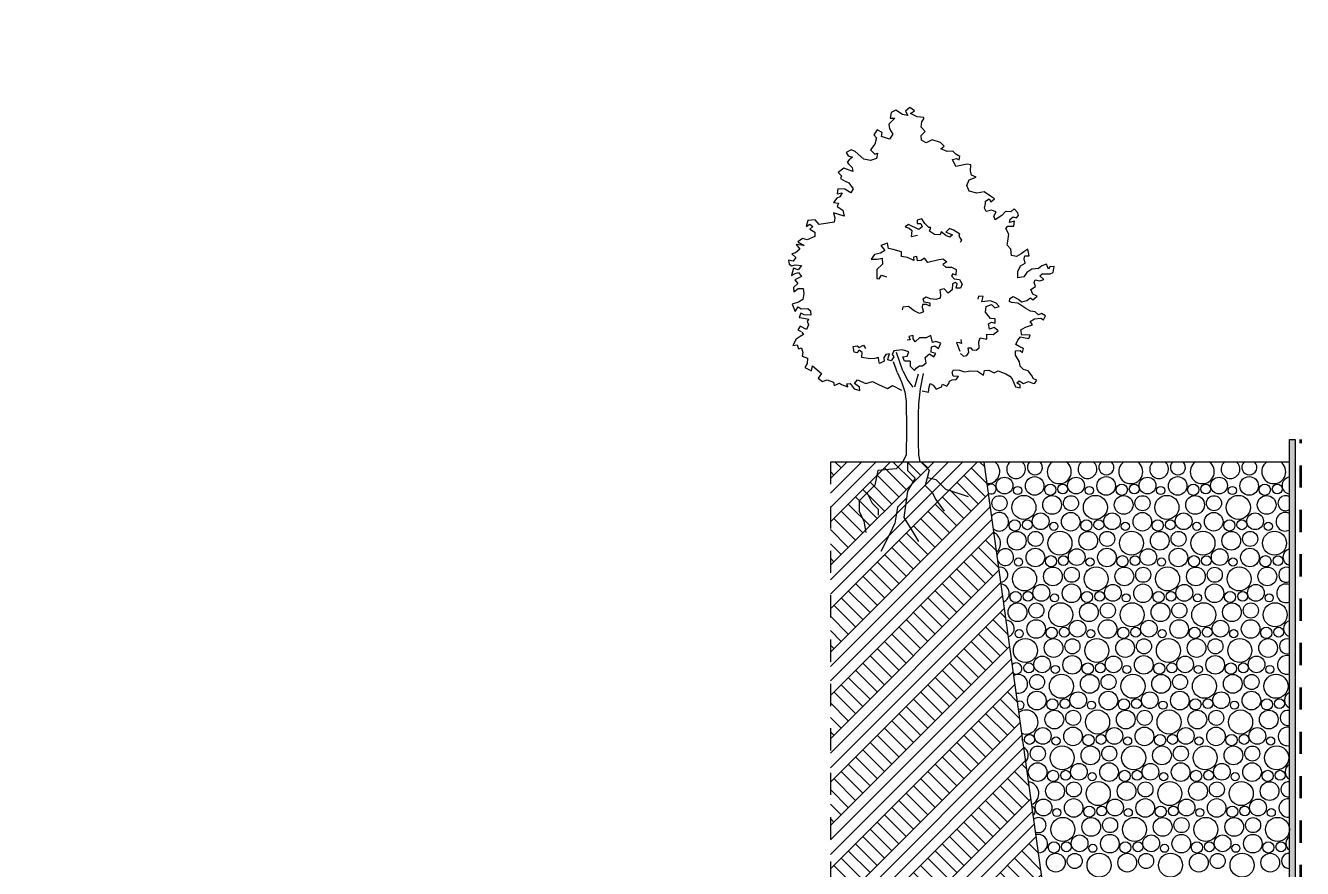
# Model space of a CAD drawing. Header units: millimetres. Extents: x -310 to 171125, y -3027 to 55843.
# Drawn here: x 106183 to 117551, y 4477 to 11982 of the extents above; entities that cross this region are included whole.
import ezdxf

# ---------------------------------------------------------------- set-up
doc = ezdxf.new("R2010")
doc.units = ezdxf.units.MM
doc.header["$MEASUREMENT"] = 0
doc.set_wipeout_variables(frame=1)
doc.linetypes.add('Dashed', pattern=[395.111113, 197.555556, -197.555556])
doc.linetypes.add('Wipeout_Contour', pattern=[1000, 0, -1000])
for name, color, linetype, lineweight, true_color in [('aaa mobilje_Pen_No__61', 7, 'Continuous', 20, 0x6a6a6a), ('Dimensioning - General_Pen_No__61', 7, 'Continuous', 20, 0x6a6a6a), ('Dimensioning - General_Pen_No__88', 7, 'Continuous', 20, 0xfd4435), ('Shtresat nivelizimi_Pen_No__102', 7, 'Continuous', 13, 0xcccccc), ('Structural - Bearing_Pen_No__61', 7, 'Continuous', 20, 0x6a6a6a)]:
    doc.layers.add(name, color=color, linetype=linetype, lineweight=lineweight, true_color=true_color)
doc.layers.add('Dimensioning - General', color=7, linetype='Continuous')
doc.layers.add('Pllaka e themelit', color=7, linetype='Continuous')
for name, color, linetype, lineweight in [('Pllaka e themelit_Pen_No__101', 252, 'Continuous', 13), ('Pllaka perdhes_Pen_No__6', 5, 'Continuous', 35), ('Structural - Bearing_Pen_No__1', 7, 'Continuous', 13)]:
    doc.layers.add(name, color=color, linetype=linetype, lineweight=lineweight)
doc.layers.get('0').off()
doc.styles.add('GENERATED_STYLE_6', font='calibril.ttf')
doc.dimstyles.new('GENERATED_STYLE__1', dxfattribs={"dimtxt": 195.999997, "dimasz": 106.4, "dimexe": 0.18, "dimexo": 0.0625, "dimgap": 0.09, "dimtad": 1, "dimdec": 0, "dimlfac": 0.1, "dimzin": 0, "dimdsep": 46, "dimtxsty": 'GENERATED_STYLE_6', "dimblk": 'ARROWHEAD_2', "dimblk1": 'ARROWHEAD_2', "dimblk2": 'ARROWHEAD_2', "dimcen": 0.09, "dimse1": 1, "dimse2": 1, "dimclrd": 256, "dimclre": 256, "dimclrt": 256, "dimadec": 0, "dimazin": 0, "dimtfac": 1, "dimtdec": 4, "dimtmove": 0, "dimatfit": 3, "dimfxl": 1, "dimtolj": 1, "dimtzin": 0, "dimarcsym": 0})

# ---------------------------------------------------------------- blocks, each defined once
blk = doc.blocks.new('Tree 1 Elev 16[1]', base_point=(114069, 8100))
at = {"layer": 'aaa mobilje_Pen_No__61', "color": 251, "linetype": 'Continuous', "lineweight": 20, "true_color": 0x6a6a6a}
for p, q in [((113923, 11158), (113867, 11105)), ((113889, 11206), (113880, 11158)), ((113880, 11158), (113923, 11158)), ((113932, 11229), (113889, 11206)), ((113991, 11189), (113932, 11229)), ((114038, 11182), (113991, 11189)), ((114054, 11252), (114017, 11219)), ((114017, 11219), (114038, 11182)), ((114098, 11222), (114054, 11252)), ((114061, 11199), (114098, 11222)), ((114121, 11168), (114061, 11199)), ((114179, 11164), (114121, 11168)), ((114163, 11124), (114179, 11150)), ((114179, 11150), (114179, 11164)), ((113763, 11052), (113735, 11009)), ((113809, 11028), (113763, 11052)), ((113804, 10995), (113809, 11028)), ((113867, 11105), (113873, 11062)), ((113873, 11062), (113903, 11014)), ((114157, 11076), (114163, 11124)), ((114192, 11039), (114157, 11076)), ((114157, 11002), (114192, 11039)), ((113744, 10927), (113706, 10874)), ((113735, 11009), (113759, 10981)), ((113759, 10981), (113744, 10927)), ((113875, 10971), (113804, 10995)), ((113903, 11014), (113875, 10971)), ((114158, 10960), (114157, 11002)), ((114202, 10937), (114158, 10960)), ((114253, 10963), (114202, 10937)), ((114328, 10941), (114253, 10963)), ((114360, 10907), (114328, 10941)), ((113532, 10874), (113488, 10851)), ((113488, 10851), (113506, 10821)), ((113506, 10821), (113544, 10809)), ((113544, 10809), (113514, 10786)), ((113569, 10861), (113532, 10874)), ((113646, 10792), (113569, 10861)), ((113759, 10799), (113704, 10780)), ((113706, 10874), (113743, 10837)), ((113743, 10837), (113766, 10846)), ((113766, 10846), (113759, 10799)), ((114331, 10885), (114360, 10907)), ((114387, 10861), (114331, 10885)), ((114438, 10862), (114387, 10861)), ((114436, 10790), (114470, 10799)), ((114466, 10838), (114438, 10862)), ((114501, 10816), (114466, 10838)), ((114470, 10799), (114494, 10786)), ((114494, 10786), (114501, 10816)), ((113467, 10712), (113417, 10672)), ((113547, 10682), (113467, 10712)), ((113514, 10786), (113498, 10766)), ((113498, 10766), (113508, 10751)), ((113508, 10751), (113541, 10718)), ((113541, 10718), (113547, 10682)), ((113704, 10780), (113646, 10792)), ((114464, 10726), (114436, 10790)), ((114566, 10747), (114464, 10726)), ((114599, 10741), (114566, 10747)), ((114594, 10687), (114599, 10741)), ((114604, 10650), (114594, 10687)), ((113417, 10672), (113446, 10645)), ((113446, 10645), (113438, 10620)), ((113438, 10620), (113480, 10596)), ((113480, 10596), (113511, 10581)), ((113511, 10581), (113551, 10529)), ((114564, 10559), (114584, 10609)), ((114584, 10609), (114621, 10622)), ((114645, 10632), (114604, 10650)), ((114621, 10622), (114645, 10632)), ((113413, 10528), (113407, 10484)), ((113407, 10484), (113454, 10491)), ((113476, 10526), (113413, 10528)), ((113454, 10491), (113431, 10457)), ((113531, 10491), (113476, 10526)), ((113551, 10529), (113531, 10491)), ((114582, 10508), (114564, 10559)), ((114652, 10489), (114582, 10508)), ((114718, 10500), (114652, 10489)), ((114773, 10462), (114718, 10500)), ((114809, 10440), (114773, 10462)), ((113405, 10446), (113376, 10405)), ((113376, 10405), (113420, 10400)), ((113431, 10457), (113405, 10446)), ((113420, 10400), (113407, 10371)), ((113407, 10371), (113458, 10337)), ((114720, 10356), (114729, 10398)), ((114735, 10326), (114720, 10356)), ((114729, 10419), (114761, 10438)), ((114729, 10398), (114729, 10419)), ((114761, 10438), (114776, 10413)), ((114776, 10413), (114809, 10440)), ((114984, 10351), (114954, 10323)), ((115018, 10315), (114984, 10351)), ((113146, 10246), (113131, 10194)), ((113212, 10252), (113146, 10246)), ((113249, 10209), (113212, 10252)), ((113381, 10231), (113249, 10209)), ((113470, 10286), (113376, 10314)), ((113376, 10314), (113389, 10271)), ((113389, 10271), (113381, 10231)), ((113458, 10337), (113470, 10286)), ((114163, 10261), (114120, 10250)), ((114120, 10250), (114120, 10220)), ((114190, 10218), (114163, 10261)), ((114782, 10338), (114735, 10326)), ((114823, 10323), (114782, 10338)), ((114804, 10284), (114823, 10323)), ((114816, 10252), (114804, 10284)), ((114873, 10290), (114816, 10252)), ((114908, 10325), (114873, 10290)), ((114954, 10323), (114908, 10325)), ((114943, 10229), (114947, 10259)), ((114987, 10239), (114943, 10229)), ((114947, 10259), (114974, 10279)), ((114974, 10279), (115004, 10269)), ((114980, 10195), (114987, 10239)), ((115004, 10269), (115022, 10289)), ((115022, 10289), (115018, 10315)), ((113131, 10194), (113165, 10212)), ((113165, 10212), (113192, 10192)), ((113192, 10192), (113165, 10169)), ((113165, 10169), (113210, 10142)), ((113210, 10142), (113210, 10105)), ((114043, 10210), (114015, 10189)), ((114015, 10189), (114050, 10178)), ((114135, 10166), (114043, 10210)), ((114050, 10178), (114072, 10156)), ((114072, 10156), (114067, 10103)), ((114120, 10220), (114153, 10219)), ((114164, 10190), (114135, 10166)), ((114153, 10219), (114164, 10190)), ((114223, 10184), (114190, 10218)), ((114243, 10183), (114223, 10184)), ((114230, 10152), (114243, 10183)), ((114274, 10122), (114230, 10152)), ((114324, 10118), (114274, 10122)), ((114333, 10146), (114324, 10118)), ((114377, 10113), (114333, 10146)), ((114407, 10174), (114376, 10143)), ((114376, 10143), (114414, 10128)), ((114444, 10159), (114407, 10174)), ((114414, 10128), (114435, 10117)), ((114498, 10127), (114444, 10159)), ((114498, 10127), (114490, 10106)), ((114911, 10174), (114928, 10196)), ((114937, 10123), (114911, 10174)), ((114928, 10196), (114980, 10195)), ((114929, 10062), (114937, 10123)), ((113115, 10023), (113043, 10031)), ((113043, 10031), (113077, 9991)), ((113100, 10085), (113058, 10057)), ((113058, 10057), (113115, 10023)), ((113140, 10074), (113100, 10085)), ((113210, 10105), (113140, 10074)), ((113856, 10045), (113798, 10024)), ((113798, 10024), (113833, 9978)), ((113864, 9998), (113856, 10045)), ((114067, 10103), (114124, 10114)), ((114411, 10099), (114377, 10113)), ((114435, 10117), (114411, 10099)), ((114490, 10106), (114516, 10071)), ((114516, 10071), (114503, 10051)), ((114921, 10025), (114929, 10062)), ((114955, 9990), (114921, 10025)), ((113017, 9885), (112974, 9893)), ((112974, 9893), (112981, 9857)), ((113036, 9958), (113004, 9948)), ((113004, 9948), (113041, 9918)), ((113041, 9918), (113017, 9885)), ((113077, 9991), (113036, 9958)), ((113740, 9943), (113710, 9901)), ((113710, 9901), (113765, 9901)), ((113793, 9955), (113740, 9943)), ((113765, 9901), (113808, 9910)), ((113833, 9978), (113793, 9955)), ((113808, 9910), (113812, 9858)), ((113907, 9987), (113864, 9998)), ((113981, 9968), (113907, 9987)), ((113980, 9926), (113981, 9968)), ((114035, 9916), (113980, 9926)), ((114092, 9889), (114035, 9916)), ((114118, 9925), (114088, 9919)), ((114088, 9919), (114092, 9889)), ((114124, 9886), (114118, 9925)), ((114187, 9912), (114157, 9889)), ((114214, 9873), (114187, 9912)), ((114312, 9896), (114214, 9873)), ((114355, 9902), (114312, 9896)), ((114355, 9902), (114385, 9879)), ((114960, 9935), (114955, 9990)), ((115004, 9925), (114960, 9935)), ((115047, 9950), (115004, 9925)), ((115071, 9967), (115047, 9950)), ((115105, 9991), (115071, 9967)), ((115073, 9904), (115079, 9931)), ((115083, 9865), (115073, 9904)), ((115079, 9931), (115118, 9930)), ((115118, 9930), (115105, 9991)), ((112981, 9857), (113004, 9843)), ((113021, 9823), (113001, 9756)), ((113004, 9843), (113033, 9852)), ((113060, 9806), (113021, 9823)), ((113033, 9852), (113091, 9846)), ((113034, 9773), (113063, 9784)), ((113091, 9846), (113060, 9806)), ((113063, 9784), (113092, 9747)), ((113812, 9858), (113761, 9811)), ((113761, 9811), (113761, 9730)), ((114157, 9889), (114124, 9886)), ((114385, 9879), (114349, 9853)), ((114349, 9853), (114375, 9830)), ((114375, 9830), (114425, 9830)), ((114425, 9830), (114467, 9810)), ((114467, 9810), (114464, 9760)), ((115017, 9736), (115018, 9792)), ((115018, 9792), (115041, 9841)), ((115041, 9841), (115083, 9865)), ((115097, 9784), (115071, 9745)), ((115141, 9812), (115097, 9784)), ((115200, 9819), (115141, 9812)), ((115229, 9843), (115200, 9819)), ((115271, 9858), (115229, 9843)), ((115289, 9813), (115271, 9858)), ((115302, 9833), (115289, 9813)), ((115340, 9835), (115302, 9833)), ((115304, 9771), (115332, 9784)), ((115332, 9784), (115340, 9835)), ((113001, 9756), (113034, 9773)), ((113057, 9684), (113019, 9649)), ((113092, 9747), (113030, 9718)), ((113030, 9718), (113057, 9684)), ((113761, 9730), (113782, 9726)), ((113782, 9726), (113803, 9760)), ((113803, 9760), (113846, 9743)), ((114438, 9770), (114425, 9754)), ((114425, 9754), (114451, 9727)), ((114434, 9681), (114431, 9629)), ((114458, 9695), (114434, 9681)), ((114464, 9760), (114438, 9770)), ((114451, 9727), (114497, 9721)), ((114477, 9681), (114458, 9695)), ((114467, 9645), (114477, 9681)), ((114497, 9721), (114520, 9678)), ((114520, 9678), (114507, 9645)), ((115071, 9745), (115017, 9736)), ((115161, 9695), (115170, 9718)), ((115175, 9658), (115161, 9695)), ((115170, 9718), (115212, 9709)), ((115212, 9754), (115233, 9771)), ((115249, 9722), (115212, 9754)), ((115212, 9709), (115249, 9722)), ((115233, 9771), (115304, 9771)), ((113019, 9649), (113024, 9612)), ((113024, 9612), (113061, 9642)), ((113061, 9642), (113105, 9642)), ((113113, 9596), (113104, 9542)), ((113105, 9642), (113113, 9596)), ((114200, 9563), (114171, 9546)), ((114240, 9549), (114200, 9563)), ((114286, 9543), (114240, 9549)), ((114326, 9556), (114286, 9543)), ((114362, 9638), (114322, 9629)), ((114322, 9629), (114329, 9582)), ((114329, 9582), (114326, 9556)), ((114395, 9599), (114362, 9638)), ((114431, 9629), (114395, 9599)), ((114507, 9645), (114467, 9645)), ((114667, 9572), (114661, 9547)), ((114709, 9570), (114667, 9572)), ((114696, 9523), (114709, 9570)), ((114943, 9525), (114946, 9553)), ((114946, 9553), (114974, 9568)), ((114974, 9568), (115025, 9542)), ((115097, 9535), (115128, 9558)), ((115128, 9558), (115149, 9541)), ((115131, 9631), (115175, 9658)), ((115151, 9590), (115131, 9631)), ((115149, 9541), (115188, 9571)), ((115188, 9571), (115151, 9590)), ((113064, 9520), (113007, 9501)), ((113007, 9501), (113034, 9437)), ((113034, 9437), (113061, 9477)), ((113061, 9477), (113088, 9461)), ((113104, 9542), (113064, 9520)), ((113088, 9461), (113147, 9463)), ((113147, 9463), (113172, 9443)), ((113172, 9443), (113174, 9402)), ((113993, 9474), (113986, 9450)), ((114042, 9480), (113993, 9474)), ((114095, 9441), (114042, 9480)), ((114141, 9418), (114095, 9441)), ((114167, 9497), (114164, 9470)), ((114164, 9470), (114177, 9434)), ((114204, 9497), (114167, 9497)), ((114171, 9546), (114181, 9523)), ((114181, 9523), (114233, 9513)), ((114233, 9483), (114204, 9497)), ((114233, 9513), (114233, 9483)), ((114773, 9532), (114696, 9523)), ((114730, 9429), (114734, 9480)), ((114734, 9480), (114781, 9498)), ((114824, 9510), (114773, 9532)), ((114781, 9498), (114811, 9468)), ((114811, 9468), (114849, 9480)), ((114849, 9480), (114824, 9510)), ((114961, 9517), (114943, 9525)), ((115017, 9510), (114961, 9517)), ((115087, 9464), (115017, 9510)), ((115025, 9542), (115049, 9522)), ((115049, 9522), (115097, 9535)), ((115128, 9440), (115087, 9464)), ((115172, 9432), (115128, 9440)), ((113086, 9420), (113071, 9382)), ((113071, 9382), (113113, 9376)), ((113114, 9407), (113086, 9420)), ((113113, 9376), (113155, 9369)), ((113174, 9402), (113114, 9407)), ((113155, 9369), (113141, 9349)), ((113141, 9349), (113154, 9316)), ((114177, 9434), (114141, 9418)), ((114773, 9374), (114730, 9429)), ((114756, 9327), (114781, 9340)), ((114764, 9280), (114756, 9327)), ((114815, 9370), (114773, 9374)), ((114781, 9340), (114815, 9331)), ((114815, 9331), (114815, 9370)), ((115125, 9346), (115165, 9370)), ((115147, 9317), (115125, 9346)), ((115165, 9370), (115220, 9377)), ((115202, 9407), (115172, 9432)), ((115226, 9417), (115202, 9407)), ((115220, 9377), (115245, 9363)), ((115262, 9397), (115226, 9417)), ((115245, 9363), (115262, 9397)), ((113080, 9213), (113042, 9190)), ((113079, 9306), (113058, 9273)), ((113058, 9273), (113088, 9258)), ((113136, 9275), (113079, 9306)), ((113110, 9232), (113080, 9213)), ((113093, 9253), (113110, 9232)), ((113154, 9316), (113136, 9275)), ((114084, 9223), (114045, 9214)), ((114045, 9214), (114058, 9185)), ((114084, 9191), (114084, 9223)), ((114243, 9223), (114200, 9201)), ((114256, 9159), (114243, 9223)), ((114742, 9190), (114742, 9233)), ((114742, 9233), (114796, 9230)), ((114807, 9293), (114764, 9280)), ((114796, 9230), (114841, 9263)), ((114841, 9263), (114807, 9293)), ((115017, 9180), (115039, 9209)), ((115039, 9209), (115068, 9205)), ((115044, 9273), (115084, 9297)), ((115051, 9226), (115044, 9273)), ((115081, 9229), (115051, 9226)), ((115125, 9224), (115081, 9229)), ((115084, 9297), (115147, 9317)), ((115115, 9195), (115125, 9224)), ((113042, 9190), (113014, 9132)), ((113014, 9132), (113051, 9139)), ((113051, 9139), (113065, 9102)), ((113065, 9102), (113092, 9112)), ((113092, 9112), (113102, 9071)), ((113550, 9125), (113586, 9131)), ((113559, 9075), (113550, 9125)), ((113586, 9131), (113603, 9116)), ((113603, 9116), (113644, 9137)), ((113644, 9137), (113662, 9107)), ((113988, 9095), (113914, 9087)), ((114045, 9076), (113988, 9095)), ((114058, 9185), (114032, 9181)), ((114103, 9165), (114084, 9191)), ((114142, 9201), (114103, 9165)), ((114200, 9201), (114142, 9201)), ((114246, 9074), (114249, 9120)), ((114249, 9120), (114278, 9129)), ((114288, 9168), (114256, 9159)), ((114278, 9129), (114311, 9107)), ((114330, 9155), (114288, 9168)), ((114311, 9107), (114330, 9155)), ((114497, 9156), (114470, 9159)), ((114470, 9159), (114487, 9112)), ((114487, 9112), (114500, 9083)), ((114515, 9150), (114497, 9156)), ((114510, 9187), (114515, 9150)), ((114580, 9070), (114574, 9112)), ((114574, 9112), (114598, 9111)), ((114598, 9111), (114611, 9096)), ((114611, 9096), (114647, 9092)), ((114647, 9092), (114671, 9113)), ((114668, 9166), (114682, 9201)), ((114671, 9113), (114668, 9166)), ((114682, 9201), (114742, 9190)), ((115000, 9142), (115017, 9180)), ((115034, 9122), (115000, 9142)), ((115068, 9105), (115034, 9122)), ((115058, 9071), (115068, 9105)), ((115068, 9205), (115115, 9195)), ((113102, 9071), (113096, 9038)), ((113096, 9038), (113144, 9021)), ((113144, 9021), (113142, 8972)), ((113583, 9069), (113559, 9075)), ((113603, 9093), (113583, 9069)), ((113630, 9072), (113603, 9093)), ((113627, 9025), (113630, 9072)), ((113703, 9014), (113627, 9025)), ((113744, 9017), (113703, 9014)), ((113776, 9025), (113744, 9017)), ((113779, 8996), (113776, 9025)), ((113785, 8973), (113779, 8996)), ((113826, 8993), (113785, 8973)), ((113841, 9052), (113823, 9025)), ((113823, 9025), (113826, 8993)), ((113873, 9058), (113841, 9052)), ((113858, 9005), (113864, 9031)), ((113888, 8996), (113858, 9005)), ((113864, 9031), (113873, 9058)), ((113914, 9031), (113888, 8996)), ((113914, 9087), (113899, 9052)), ((113899, 9052), (113914, 9031)), ((113944, 8890), (113911, 8987)), ((113994, 8907), (113937, 9070)), ((113994, 9031), (114032, 9038)), ((114007, 8993), (113994, 9031)), ((114058, 8994), (114007, 8993)), ((114032, 9038), (114045, 9076)), ((114058, 8994), (114059, 8949)), ((114192, 9026), (114230, 9058)), ((114202, 8979), (114192, 9026)), ((114230, 9058), (114268, 9032)), ((114288, 9061), (114246, 9074)), ((114268, 9032), (114288, 9061)), ((114507, 9062), (114534, 9039)), ((114534, 9039), (114564, 9045)), ((114564, 9045), (114580, 9070)), ((114997, 9085), (115037, 9088)), ((114997, 9048), (114997, 9085)), ((115031, 8987), (114997, 9048)), ((115037, 8948), (115031, 8987)), ((115037, 9088), (115058, 9071)), ((113142, 8972), (113121, 8937)), ((113121, 8937), (113179, 8907)), ((113179, 8907), (113189, 8951)), ((113189, 8951), (113269, 8883)), ((113269, 8883), (113239, 8843)), ((113944, 8890), (113980, 8810)), ((113994, 8907), (114038, 8823)), ((114059, 8949), (114098, 8910)), ((114098, 8910), (114113, 8931)), ((114130, 8877), (114098, 8761)), ((114113, 8931), (114142, 8951)), ((114142, 8951), (114167, 8951)), ((114149, 8748), (114176, 8884)), ((114167, 8951), (114202, 8979)), ((114433, 8893), (114443, 8916)), ((114440, 8860), (114433, 8893)), ((114443, 8916), (114497, 8913)), ((114497, 8913), (114543, 8899)), ((114543, 8899), (114596, 8907)), ((114596, 8907), (114657, 8904)), ((114657, 8904), (114712, 8870)), ((114712, 8870), (114719, 8910)), ((114719, 8910), (114758, 8914)), ((114758, 8914), (114805, 8891)), ((114805, 8891), (114843, 8909)), ((114843, 8909), (114910, 8882)), ((114910, 8882), (114944, 8861)), ((115068, 8918), (115037, 8948)), ((115110, 8908), (115068, 8918)), ((115138, 8868), (115110, 8908)), ((115155, 8836), (115138, 8868)), ((113239, 8843), (113279, 8813)), ((113279, 8813), (113318, 8827)), ((113318, 8827), (113377, 8806)), ((113377, 8806), (113382, 8777)), ((113382, 8777), (113428, 8797)), ((113428, 8797), (113448, 8786)), ((113448, 8786), (113502, 8764)), ((113494, 8793), (113524, 8796)), ((113502, 8764), (113494, 8793)), ((113524, 8796), (113560, 8748)), ((113564, 8796), (113588, 8826)), ((113608, 8762), (113564, 8796)), ((113588, 8826), (113664, 8796)), ((113611, 8732), (113608, 8762)), ((113664, 8796), (113722, 8813)), ((113722, 8813), (113782, 8782)), ((113782, 8782), (113856, 8749)), ((113856, 8749), (113900, 8776)), ((113900, 8776), (113980, 8736)), ((113980, 8810), (114012, 8722)), ((114038, 8823), (114081, 8763)), ((114222, 8719), (114226, 8761)), ((114226, 8761), (114237, 8794)), ((114237, 8794), (114262, 8779)), ((114262, 8779), (114289, 8745)), ((114289, 8745), (114336, 8764)), ((114336, 8764), (114346, 8789)), ((114346, 8789), (114386, 8771)), ((114386, 8771), (114403, 8794)), ((114403, 8794), (114408, 8817)), ((114408, 8817), (114431, 8827)), ((114431, 8827), (114467, 8830)), ((114487, 8857), (114440, 8860)), ((114467, 8830), (114487, 8857)), ((114944, 8861), (114965, 8835)), ((114965, 8835), (114997, 8764)), ((114997, 8764), (115038, 8756)), ((115007, 8800), (115027, 8820)), ((115037, 8779), (115007, 8800)), ((115027, 8820), (115066, 8796)), ((115038, 8756), (115037, 8779)), ((115066, 8796), (115112, 8813)), ((115112, 8813), (115155, 8794)), ((115185, 8824), (115155, 8836)), ((115155, 8794), (115168, 8798)), ((115168, 8798), (115185, 8824)), ((113560, 8748), (113611, 8732)), ((114012, 8722), (114022, 8635)), ((114134, 8615), (114149, 8748)), ((114165, 8729), (114222, 8719)), ((114022, 8635), (114026, 8387)), ((114133, 8518), (114134, 8615)), ((114133, 8273), (114133, 8518)), ((114026, 8387), (114023, 8156)), ((114136, 8160), (114133, 8273)), ((114023, 8156), (113993, 8101)), ((114147, 8096), (114136, 8160))]:
    blk.add_line(p, q, dxfattribs=at)
blk = doc.blocks.new('*X78')
at = {"layer": 'Shtresat nivelizimi_Pen_No__102', "color": 254, "linetype": 'Continuous', "lineweight": 13, "true_color": 0xcccccc}
for centre, radius in [((114898, 7886), 74.5), ((115167, 7883), 82.8), ((115535, 7886), 74.5), ((115803, 7883), 82.8), ((116171, 7886), 74.5), ((116440, 7883), 82.8), ((116808, 7886), 74.5), ((117076, 7883), 82.8), ((115016, 7842), 36.2), ((115305, 7849), 50), ((115417, 7855), 43.9), ((115653, 7842), 36.2), ((115942, 7849), 50), ((116053, 7855), 43.9), ((116289, 7842), 36.2), ((116578, 7849), 50), ((116690, 7855), 43.9), ((116926, 7842), 36.2), ((117215, 7849), 50), ((117326, 7855), 43.9), ((114854, 7729), 67.1), ((115071, 7692), 107), ((115322, 7714), 83.5), ((115490, 7729), 67.1), ((115707, 7692), 107), ((115959, 7714), 83.5), ((116127, 7729), 67.1), ((116344, 7692), 107), ((116595, 7714), 83.5), ((116763, 7729), 67.1), ((116980, 7692), 107), ((117232, 7714), 83.5), ((115220, 7568), 74.5), ((115488, 7564), 82.8), ((115856, 7568), 74.5), ((116125, 7564), 82.8), ((116493, 7568), 74.5), ((116761, 7564), 82.8), ((117129, 7568), 74.5), ((114990, 7531), 50), ((115102, 7537), 43.9), ((115338, 7523), 36.2), ((115627, 7531), 50), ((115738, 7537), 43.9), ((115974, 7523), 36.2), ((116263, 7531), 50), ((116375, 7537), 43.9), ((116611, 7523), 36.2), ((116900, 7531), 50), ((117011, 7537), 43.9), ((117247, 7523), 36.2), ((115007, 7395), 83.5), ((115175, 7411), 67.1), ((115392, 7373), 107), ((115644, 7395), 83.5), ((115812, 7411), 67.1), ((116029, 7373), 107), ((116280, 7395), 83.5), ((116448, 7411), 67.1), ((116665, 7373), 107), ((116917, 7395), 83.5), ((117085, 7411), 67.1), ((117302, 7373), 107), ((115173, 7246), 82.8), ((115541, 7249), 74.5), ((115810, 7246), 82.8), ((116178, 7249), 74.5), ((116446, 7246), 82.8), ((116814, 7249), 74.5), ((117083, 7246), 82.8), ((115077, 7055), 107), ((115023, 7205), 36.2), ((115312, 7212), 50), ((115423, 7218), 43.9), ((115714, 7055), 107), ((115659, 7205), 36.2), ((115948, 7212), 50), ((116060, 7218), 43.9), ((116350, 7055), 107), ((116296, 7205), 36.2), ((116585, 7212), 50), ((116696, 7218), 43.9), ((116987, 7055), 107), ((116932, 7205), 36.2), ((117221, 7212), 50), ((117333, 7218), 43.9), ((115329, 7077), 83.5), ((115497, 7092), 67.1), ((115965, 7077), 83.5), ((116133, 7092), 67.1), ((116602, 7077), 83.5), ((116770, 7092), 67.1), ((117238, 7077), 83.5), ((114997, 6894), 50), ((115108, 6900), 43.9), ((115226, 6931), 74.5), ((115495, 6927), 82.8), ((115633, 6894), 50), ((115745, 6900), 43.9), ((115863, 6931), 74.5), ((116131, 6927), 82.8), ((116270, 6894), 50), ((116381, 6900), 43.9), ((116499, 6931), 74.5), ((116768, 6927), 82.8), ((116906, 6894), 50), ((117018, 6900), 43.9), ((117136, 6931), 74.5), ((115014, 6758), 83.5), ((115182, 6774), 67.1), ((115399, 6736), 107), ((115344, 6886), 36.2), ((115650, 6758), 83.5), ((115818, 6774), 67.1), ((116035, 6736), 107), ((115981, 6886), 36.2), ((116287, 6758), 83.5), ((116455, 6774), 67.1), ((116672, 6736), 107), ((116617, 6886), 36.2), ((116923, 6758), 83.5), ((117091, 6774), 67.1), ((117308, 6736), 107), ((117254, 6886), 36.2), ((115029, 6568), 36.2), ((115180, 6609), 82.8), ((115318, 6575), 50), ((115430, 6581), 43.9), ((115548, 6612), 74.5), ((115666, 6568), 36.2), ((115816, 6609), 82.8), ((115955, 6575), 50), ((116066, 6581), 43.9), ((116184, 6612), 74.5), ((116302, 6568), 36.2), ((116453, 6609), 82.8), ((116591, 6575), 50), ((116703, 6581), 43.9), ((116821, 6612), 74.5), ((116939, 6568), 36.2), ((117089, 6609), 82.8), ((117228, 6575), 50), ((117339, 6581), 43.9), ((115084, 6418), 107), ((115335, 6440), 83.5), ((115503, 6455), 67.1), ((115720, 6418), 107), ((115972, 6440), 83.5), ((116140, 6455), 67.1), ((116357, 6418), 107), ((116608, 6440), 83.5), ((116776, 6455), 67.1), ((116993, 6418), 107), ((117245, 6440), 83.5), ((115233, 6294), 74.5), ((115501, 6290), 82.8), ((115869, 6294), 74.5), ((116138, 6290), 82.8), ((116506, 6294), 74.5), ((116774, 6290), 82.8), ((117142, 6294), 74.5), ((115115, 6263), 43.9), ((115351, 6249), 36.2), ((115640, 6257), 50), ((115751, 6263), 43.9), ((115987, 6249), 36.2), ((116276, 6257), 50), ((116388, 6263), 43.9), ((116624, 6249), 36.2), ((116913, 6257), 50), ((117024, 6263), 43.9), ((117260, 6249), 36.2), ((115188, 6137), 67.1), ((115405, 6099), 107), ((115657, 6121), 83.5), ((115825, 6137), 67.1), ((116042, 6099), 107), ((116293, 6121), 83.5), ((116461, 6137), 67.1), ((116678, 6099), 107), ((116930, 6121), 83.5), ((117098, 6137), 67.1), ((117315, 6099), 107), ((115186, 5972), 82.8), ((115554, 5975), 74.5), ((115823, 5972), 82.8), ((116191, 5975), 74.5), ((116459, 5972), 82.8), ((116827, 5975), 74.5), ((117096, 5972), 82.8), ((115325, 5938), 50), ((115436, 5944), 43.9), ((115672, 5931), 36.2), ((115961, 5938), 50), ((116073, 5944), 43.9), ((116309, 5931), 36.2), ((116598, 5938), 50), ((116709, 5944), 43.9), ((116945, 5931), 36.2), ((117234, 5938), 50), ((117346, 5944), 43.9), ((115342, 5803), 83.5), ((115510, 5818), 67.1), ((115727, 5781), 107), ((115978, 5803), 83.5), ((116146, 5818), 67.1), ((116363, 5781), 107), ((116615, 5803), 83.5), ((116783, 5818), 67.1), ((117000, 5781), 107), ((117251, 5803), 83.5), ((115239, 5657), 74.5), ((115508, 5653), 82.8), ((115876, 5657), 74.5), ((116144, 5653), 82.8), ((116512, 5657), 74.5), ((116781, 5653), 82.8), ((117149, 5657), 74.5), ((115121, 5626), 43.9), ((115357, 5612), 36.2), ((115646, 5620), 50), ((115758, 5626), 43.9), ((115994, 5612), 36.2), ((116283, 5620), 50), ((116394, 5626), 43.9), ((116630, 5612), 36.2), ((116919, 5620), 50), ((117031, 5626), 43.9), ((117267, 5612), 36.2), ((115195, 5500), 67.1), ((115412, 5462), 107), ((115663, 5484), 83.5), ((115831, 5500), 67.1), ((116048, 5462), 107), ((116300, 5484), 83.5), ((116468, 5500), 67.1), ((116685, 5462), 107), ((116936, 5484), 83.5), ((117104, 5500), 67.1), ((117321, 5462), 107), ((115193, 5335), 82.8), ((115331, 5301), 50), ((115443, 5307), 43.9), ((115561, 5338), 74.5), ((115829, 5335), 82.8), ((115968, 5301), 50), ((116079, 5307), 43.9), ((116197, 5338), 74.5), ((116466, 5335), 82.8), ((116604, 5301), 50), ((116716, 5307), 43.9), ((116834, 5338), 74.5), ((117102, 5335), 82.8), ((117241, 5301), 50), ((117352, 5307), 43.9), ((115348, 5166), 83.5), ((115516, 5181), 67.1), ((115733, 5144), 107), ((115679, 5294), 36.2), ((115985, 5166), 83.5), ((116153, 5181), 67.1), ((116370, 5144), 107), ((116315, 5294), 36.2), ((116621, 5166), 83.5), ((116789, 5181), 67.1), ((117006, 5144), 107), ((116952, 5294), 36.2), ((117258, 5166), 83.5), ((115246, 5020), 74.5), ((115364, 4975), 36.2), ((115514, 5016), 82.8), ((115653, 4983), 50), ((115764, 4989), 43.9), ((115882, 5020), 74.5), ((116000, 4975), 36.2), ((116151, 5016), 82.8), ((116289, 4983), 50), ((116401, 4989), 43.9), ((116519, 5020), 74.5), ((116637, 4975), 36.2), ((116787, 5016), 82.8), ((116926, 4983), 50), ((117037, 4989), 43.9), ((117155, 5020), 74.5), ((117273, 4975), 36.2), ((115418, 4825), 107), ((115670, 4847), 83.5), ((115838, 4863), 67.1), ((116055, 4825), 107), ((116306, 4847), 83.5), ((116474, 4863), 67.1), ((116691, 4825), 107), ((116943, 4847), 83.5), ((117111, 4863), 67.1), ((117328, 4825), 107), ((115567, 4701), 74.5), ((115836, 4698), 82.8), ((116204, 4701), 74.5), ((116472, 4698), 82.8), ((116840, 4701), 74.5), ((117109, 4698), 82.8), ((115338, 4664), 50), ((115449, 4670), 43.9), ((115685, 4657), 36.2), ((115974, 4664), 50), ((116086, 4670), 43.9), ((116322, 4657), 36.2), ((116611, 4664), 50), ((116722, 4670), 43.9), ((116958, 4657), 36.2), ((117247, 4664), 50), ((117359, 4670), 43.9), ((115355, 4529), 83.5), ((115523, 4544), 67.1), ((115740, 4507), 107), ((115991, 4529), 83.5), ((116159, 4544), 67.1), ((116376, 4507), 107), ((116628, 4529), 83.5), ((116796, 4544), 67.1), ((117013, 4507), 107), ((117264, 4529), 83.5)]:
    blk.add_circle(centre, radius, dxfattribs=at)
for centre, radius, start, end in [((114749, 8010), 107, 265.2994, 52.6902), ((115001, 8032), 83.5, 130.5861, 49.4139), ((115169, 8048), 67.1, 134.3847, 45.6153), ((115386, 8010), 107, 127.3098, 52.6902), ((115637, 8032), 83.5, 130.5861, 49.4139), ((115805, 8048), 67.1, 134.3847, 45.6153), ((116022, 8010), 107, 127.3098, 52.6902), ((116274, 8032), 83.5, 130.5861, 49.4139), ((116442, 8048), 67.1, 134.3847, 45.6153), ((116659, 8010), 107, 127.3098, 52.6902), ((116910, 8032), 83.5, 130.5861, 49.4139), ((117078, 8048), 67.1, 134.3847, 45.6153), ((117295, 8010), 107, 127.3098, 52.6902), ((117444, 7886), 74.5, 97.0186, 262.9814), ((114780, 7855), 43.9, 229.6358, 146.2137), ((114686, 7714), 83.5, 352.9336, 22.9159), ((117400, 7729), 67.1, 58.0363, 301.9637), ((114852, 7564), 82.8, 227.9431, 147.9064), ((117398, 7564), 82.8, 63.2092, 296.7908), ((114756, 7373), 107, 310.6949, 65.1546), ((114905, 7249), 74.5, 201.4013, 174.4482), ((117451, 7249), 74.5, 102.0827, 257.9173), ((114860, 7092), 67.1, 272.3315, 103.5179), ((117406, 7092), 67.1, 64.3599, 295.6401), ((114858, 6927), 82.8, 290.4763, 85.3732), ((117404, 6927), 82.8, 68.1385, 291.8615), ((114911, 6612), 74.5, 284.8523, 90.9972), ((117457, 6612), 74.5, 107.2449, 252.7551), ((117413, 6455), 67.1, 70.3635, 289.6365), ((117411, 6290), 82.8, 72.9028, 287.0972), ((115003, 6257), 50, 236.6798, 139.1697), ((115020, 6121), 83.5, 256.0759, 119.7736), ((117464, 5975), 74.5, 112.5561, 247.4439), ((115036, 5931), 36.2, 243.8631, 131.9863), ((115090, 5781), 107, 247.8192, 128.0303), ((117419, 5818), 67.1, 76.1496, 283.8504), ((117417, 5653), 82.8, 77.5479, 282.4521), ((115010, 5620), 50, 353.3176, 22.5319), ((115027, 5484), 83.5, 314.9966, 60.8529), ((117470, 5338), 74.5, 118.0811, 241.9189), ((115097, 5144), 107, 292.891, 82.9585), ((117426, 5181), 67.1, 81.7946, 278.2054), ((115128, 4989), 43.9, 302.6058, 73.2437), ((117424, 5016), 82.8, 82.111, 277.889), ((115201, 4863), 67.1, 244.6163, 131.2332), ((115199, 4698), 82.8, 269.3627, 106.4867), ((117477, 4701), 74.5, 123.9075, 236.0925), ((117432, 4544), 67.1, 87.3602, 272.6398)]:
    blk.add_arc(centre, radius, start, end, dxfattribs=at)
blk = doc.blocks.new('Fill_2', base_point=(0, 2800))
at = {"layer": 'Shtresat nivelizimi_Pen_No__102', "color": 254, "linetype": 'Continuous', "lineweight": 13, "true_color": 0xcccccc}
blk.add_blockref('*X78', (0, 0), dxfattribs=at)
blk = doc.blocks.new('*D108')
at = {"layer": 'Dimensioning - General_Pen_No__61', "color": 251, "linetype": 'Continuous', "lineweight": 20, "true_color": 0x6a6a6a, "transparency": 16777216}
for p, q in [((134583, 11936), (134723, 11855)), ((134758, 11896), (134548, 11896)), ((134653, 11596), (134653, 11896)), ((134758, 11596), (134548, 11596)), ((134583, 11636), (134723, 11555)), ((134653, 11527), (134653, 11596))]:
    blk.add_line(p, q, dxfattribs=at)
at = {"layer": 'Dimensioning - General_Pen_No__88', "color": 20, "lineweight": 20, "true_color": 0xfd4435, "transparency": 16777216, "insert": (134614, 11237), "char_height": 196, "attachment_point": 7, "rotation": 90, "style": 'GENERATED_STYLE_6'}
blk.add_mtext('\\A1;{\\pql;\\fCalibri Light|b0|i0|c0|p34;30}', dxfattribs=at)
blk = doc.blocks.new('ARROWHEAD_2')
at = {"color": 0, "linetype": 'Continuous', "lineweight": 0}
for p, q in [((0, 0), (-1, 0)), ((-0.38, -0.66), (0.38, 0.66))]:
    blk.add_line(p, q, dxfattribs=at)
blk = doc.blocks.new('*D109')
at = {"layer": 'Dimensioning - General_Pen_No__61', "color": 251, "linetype": 'Continuous', "lineweight": 20, "true_color": 0x6a6a6a, "transparency": 16777216}
for p, q in [((134653, 12096), (134653, 12164)), ((134758, 12096), (134548, 12096)), ((134723, 12055), (134583, 12136)), ((134653, 11896), (134653, 12096)), ((134583, 11936), (134723, 11855)), ((134758, 11896), (134548, 11896))]:
    blk.add_line(p, q, dxfattribs=at)
at = {"layer": 'Dimensioning - General_Pen_No__88', "color": 20, "lineweight": 20, "true_color": 0xfd4435, "transparency": 16777216, "insert": (134614, 12136), "char_height": 196, "attachment_point": 7, "rotation": 90, "style": 'GENERATED_STYLE_6'}
blk.add_mtext('\\A1;{\\pql;\\fCalibri Light|b0|i0|c0|p34;20}', dxfattribs=at)
blk = doc.blocks.new('*D111')
at = {"layer": 'Dimensioning - General_Pen_No__61', "color": 251, "linetype": 'Continuous', "lineweight": 20, "true_color": 0x6a6a6a, "transparency": 16777216}
for p, q in [((134653, 5426), (134653, 5626)), ((134583, 5466), (134723, 5385)), ((134758, 5426), (134548, 5426)), ((134653, 5156), (134653, 5426)), ((134583, 5196), (134723, 5115))]:
    blk.add_line(p, q, dxfattribs=at)
blk = doc.blocks.new('*D112')
at = {"layer": 'Dimensioning - General_Pen_No__61', "color": 251, "linetype": 'Continuous', "lineweight": 20, "true_color": 0x6a6a6a, "transparency": 16777216}
for p, q in [((134653, 5626), (134653, 7826)), ((134758, 5626), (134548, 5626)), ((134583, 5666), (134723, 5585)), ((134653, 5426), (134653, 5626)), ((134583, 5466), (134723, 5385))]:
    blk.add_line(p, q, dxfattribs=at)
blk = doc.blocks.new('*D113')
at = {"layer": 'Dimensioning - General_Pen_No__61', "color": 251, "linetype": 'Continuous', "lineweight": 20, "true_color": 0x6a6a6a, "transparency": 16777216}
for p, q in [((134653, 7826), (134653, 8096)), ((134583, 7866), (134723, 7785)), ((134758, 7826), (134548, 7826)), ((134653, 5626), (134653, 7826)), ((134583, 5666), (134723, 5585))]:
    blk.add_line(p, q, dxfattribs=at)
at = {"layer": 'Dimensioning - General_Pen_No__88', "color": 20, "lineweight": 20, "true_color": 0xfd4435, "transparency": 16777216, "char_height": 196, "attachment_point": 7, "rotation": 90, "style": 'GENERATED_STYLE_6'}
for s, insert in [('\\A1;{\\pql;\\fCalibri Light|b0|i0|c0|p34;27}', (134614, 7467)), ('\\A1;{\\pql;\\fCalibri Light|b0|i0|c0|p34;220}', (134614, 6487)), ('\\A1;{\\pql;\\fCalibri Light|b0|i0|c0|p34;20}', (134614, 5666))]:
    blk.add_mtext(s, dxfattribs=dict(at, insert=insert))
blk = doc.blocks.new('*D114')
at = {"layer": 'Dimensioning - General_Pen_No__61', "color": 251, "linetype": 'Continuous', "lineweight": 20, "true_color": 0x6a6a6a, "transparency": 16777216}
for p, q in [((134758, 8096), (134548, 8096)), ((134583, 8136), (134723, 8055)), ((134653, 7826), (134653, 8096)), ((134583, 7866), (134723, 7785))]:
    blk.add_line(p, q, dxfattribs=at)
blk = doc.blocks.new('*D115')
at = {"layer": 'Dimensioning - General_Pen_No__61', "color": 251, "linetype": 'Continuous', "lineweight": 20, "true_color": 0x6a6a6a, "transparency": 16777216}
for p, q in [((134583, 8336), (134723, 8255)), ((134758, 8296), (134548, 8296)), ((134653, 8096), (134653, 8296)), ((134758, 8096), (134548, 8096)), ((134583, 8136), (134723, 8055))]:
    blk.add_line(p, q, dxfattribs=at)
blk = doc.blocks.new('*D116')
at = {"layer": 'Dimensioning - General_Pen_No__61', "color": 251, "linetype": 'Continuous', "lineweight": 20, "true_color": 0x6a6a6a, "transparency": 16777216}
for p, q in [((134758, 11596), (134548, 11596)), ((134723, 11555), (134583, 11636)), ((134653, 11596), (134653, 11664)), ((134653, 8296), (134653, 11596)), ((134583, 8336), (134723, 8255)), ((134758, 8296), (134548, 8296))]:
    blk.add_line(p, q, dxfattribs=at)
at = {"layer": 'Dimensioning - General_Pen_No__88', "color": 20, "lineweight": 20, "true_color": 0xfd4435, "transparency": 16777216, "char_height": 196, "attachment_point": 7, "rotation": 90, "style": 'GENERATED_STYLE_6'}
for s, insert in [('\\A1;{\\pql;\\fCalibri Light|b0|i0|c0|p34;330}', (134614, 9707)), ('\\A1;{\\pql;\\fCalibri Light|b0|i0|c0|p34;20}', (134614, 8336))]:
    blk.add_mtext(s, dxfattribs=dict(at, insert=insert))
blk = doc.blocks.new('*D119')
at = {"layer": 'Dimensioning - General_Pen_No__61', "color": 251, "linetype": 'Continuous', "lineweight": 20, "true_color": 0x6a6a6a, "transparency": 16777216}
for p, q in [((135203, 5626), (135203, 8096)), ((135308, 5626), (135098, 5626)), ((135133, 5666), (135273, 5585)), ((135203, 5426), (135203, 5626)), ((135133, 5466), (135273, 5385))]:
    blk.add_line(p, q, dxfattribs=at)
blk = doc.blocks.new('*D120')
at = {"layer": 'Dimensioning - General_Pen_No__61', "color": 251, "linetype": 'Continuous', "lineweight": 20, "true_color": 0x6a6a6a, "transparency": 16777216}
for p, q in [((135308, 8096), (135098, 8096)), ((135133, 8136), (135273, 8055)), ((135203, 5626), (135203, 8096)), ((135133, 5666), (135273, 5585))]:
    blk.add_line(p, q, dxfattribs=at)
at = {"layer": 'Dimensioning - General_Pen_No__88', "color": 20, "lineweight": 20, "true_color": 0xfd4435, "transparency": 16777216, "char_height": 196, "attachment_point": 7, "rotation": 90, "style": 'GENERATED_STYLE_6'}
for s, insert in [('\\A1;{\\pql;\\fCalibri Light|b0|i0|c0|p34;20}', (135164, 7737)), ('\\A1;{\\pql;\\fCalibri Light|b0|i0|c0|p34;247}', (135164, 6622))]:
    blk.add_mtext(s, dxfattribs=dict(at, insert=insert))
blk = doc.blocks.new('*D121')
at = {"layer": 'Dimensioning - General_Pen_No__61', "color": 251, "linetype": 'Continuous', "lineweight": 20, "true_color": 0x6a6a6a, "transparency": 16777216}
for p, q in [((135133, 8336), (135273, 8255)), ((135308, 8296), (135098, 8296)), ((135203, 8096), (135203, 8296)), ((135308, 8096), (135098, 8096)), ((135133, 8136), (135273, 8055))]:
    blk.add_line(p, q, dxfattribs=at)
blk = doc.blocks.new('*D122')
at = {"layer": 'Dimensioning - General_Pen_No__61', "color": 251, "linetype": 'Continuous', "lineweight": 20, "true_color": 0x6a6a6a, "transparency": 16777216}
for p, q in [((135133, 11936), (135273, 11855)), ((135308, 11896), (135098, 11896)), ((135203, 8296), (135203, 11896)), ((135133, 8336), (135273, 8255)), ((135308, 8296), (135098, 8296))]:
    blk.add_line(p, q, dxfattribs=at)
at = {"layer": 'Dimensioning - General_Pen_No__88', "color": 20, "lineweight": 20, "true_color": 0xfd4435, "transparency": 16777216, "char_height": 196, "attachment_point": 7, "rotation": 90, "style": 'GENERATED_STYLE_6'}
for s, insert in [('\\A1;{\\pql;\\fCalibri Light|b0|i0|c0|p34;20}', (135164, 11537)), ('\\A1;{\\pql;\\fCalibri Light|b0|i0|c0|p34;360}', (135164, 9857))]:
    blk.add_mtext(s, dxfattribs=dict(at, insert=insert))
blk = doc.blocks.new('*D123')
at = {"layer": 'Dimensioning - General_Pen_No__61', "color": 251, "linetype": 'Continuous', "lineweight": 20, "true_color": 0x6a6a6a, "transparency": 16777216}
for p, q in [((135308, 12096), (135098, 12096)), ((135133, 12136), (135273, 12055)), ((135203, 11896), (135203, 12096)), ((135133, 11936), (135273, 11855)), ((135308, 11896), (135098, 11896))]:
    blk.add_line(p, q, dxfattribs=at)
blk = doc.blocks.new('*D152')
at = {"layer": 'Dimensioning - General_Pen_No__61', "color": 251, "linetype": 'Continuous', "lineweight": 20, "true_color": 0x6a6a6a, "transparency": 16777216}
for p, q in [((135683, 8336), (135823, 8255)), ((135858, 8296), (135648, 8296)), ((135753, 5626), (135753, 8296)), ((135683, 5666), (135823, 5585))]:
    blk.add_line(p, q, dxfattribs=at)
at = {"layer": 'Dimensioning - General_Pen_No__88', "color": 20, "lineweight": 20, "true_color": 0xfd4435, "transparency": 16777216, "insert": (135714, 6722), "char_height": 196, "attachment_point": 7, "rotation": 90, "style": 'GENERATED_STYLE_6'}
blk.add_mtext('\\A1;{\\pql;\\fCalibri Light|b0|i0|c0|p34;267}', dxfattribs=at)
blk = doc.blocks.new('*D153')
at = {"layer": 'Dimensioning - General_Pen_No__61', "color": 251, "linetype": 'Continuous', "lineweight": 20, "true_color": 0x6a6a6a, "transparency": 16777216}
for p, q in [((135858, 12096), (135648, 12096)), ((135683, 12136), (135823, 12055)), ((135753, 8296), (135753, 12096)), ((135683, 8336), (135823, 8255)), ((135858, 8296), (135648, 8296))]:
    blk.add_line(p, q, dxfattribs=at)
at = {"layer": 'Dimensioning - General_Pen_No__88', "color": 20, "lineweight": 20, "true_color": 0xfd4435, "transparency": 16777216, "insert": (135714, 9957), "char_height": 196, "attachment_point": 7, "rotation": 90, "style": 'GENERATED_STYLE_6'}
blk.add_mtext('\\A1;{\\pql;\\fCalibri Light|b0|i0|c0|p34;380}', dxfattribs=at)

msp = doc.modelspace()

# ---------------------------------------------------------------- hatches: boundary and pattern name
at = {"layer": 'Shtresat nivelizimi_Pen_No__102', "linetype": 'Continuous', "lineweight": 13, "true_color": 0xcccccc}
h = msp.add_hatch(dxfattribs=at)
h.set_pattern_fill('EARTH', color=254, style=0, pattern_type=2)
h.set_pattern_definition([(45, (0, 0), (-193.04014, 193.04014), []), (45, (-64.35, 64.35), (-386.0803, 386.0803), []), (45, (-128.7, 128.7), (-386.0803, 386.0803), []), (135, (-193.04, 193.04), (64.346715, 64.346715), [273, -273])])
h.paths.add_polyline_path([(115771.9, 495.6), (115771.9, -1502.3), (113348, -1502.3), (113348, 8095.6), (114713.9, 8095.6)])

# ---------------------------------------------------------------- linework, layer by layer
at = {"layer": 'Pllaka perdhes_Pen_No__6', "color": 5, "linetype": 'Dashed', "lineweight": 35}
msp.add_lwpolyline([(117035.2, 1375.6), (117035.2, 3005.6), (117414.5, 3005.6), (117535.2, 3126.3), (117535.2, 8295.6)], dxfattribs=at)
at = {"layer": 'Structural - Bearing_Pen_No__1', "color": 7, "linetype": 'Dashed', "lineweight": 13}
msp.add_lwpolyline([(113348, 8095.6), (113348, -1502.3), (146822.4, -1502.3), (146822.4, 8095.6)], dxfattribs=at)
at = {"layer": 'Structural - Bearing_Pen_No__61', "color": 251, "linetype": 'Continuous', "lineweight": 20, "true_color": 0x6a6a6a}
for points in [[(113992.8, 8095.6), (113932.9, 8035.6), (113770.4, 8021.1), (113745.1, 7889.7), (113604.8, 7749.4), (113604.8, 7657.1), (113646.5, 7568.6), (113664.3, 7469.5)], [(114033.3, 8095.6), (114033.3, 8021.1), (114102.8, 7951.6), (114033.3, 7836.6), (114003, 7601.5), (114078.8, 7477.6), (114132.9, 7389.3)], [(114156.4, 8095.6), (114228.8, 8023.2), (114192.8, 7885.2), (114256.5, 7821.5), (114283.8, 7765.1), (114360.2, 7659.5)], [(114212, 7958.7), (114288.1, 7938.8), (114329.1, 7897.8), (114372.8, 7854.1), (114520.4, 7805.1), (114573.9, 7787.3)], [(113675, 7819.5), (113719.5, 7728.7), (113772.3, 7675.9), (113772.3, 7621.1)], [(114025.1, 7773.3), (113946.5, 7694.7), (113923.4, 7550.3), (113879.7, 7462.9), (113798.2, 7299.8)]]:
    msp.add_lwpolyline(points, dxfattribs=at)

# ---------------------------------------------------------------- block references
at = {"layer": 'aaa mobilje_Pen_No__61', "color": 251, "linetype": 'Continuous', "lineweight": 20, "true_color": 0x6a6a6a}
msp.add_blockref('Tree 1 Elev 16[1]', (114069.3, 8099.9), dxfattribs=at)

# ---------------------------------------------------------------- dimensions: what is measured, and where the dimension line sits
at = {"layer": 'Dimensioning - General', "color": 251, "linetype": 'Continuous', "lineweight": 20, "true_color": 0x6a6a6a}
for base, p1, p2, picture, middle in [((134652.9, 12095.6), (26844.4, 11895.6), (26883.8, 12095.6), '*D109', (134515.7, 12285.5)), ((135202.9, 12095.6), (107244.1, 11895.6), (107244.1, 12095.6), '*D123', (135065.7, 11686.8)), ((134652.9, 11895.6), (26844.4, 11595.6), (26844.4, 11895.6), '*D108', (134515.7, 11386.8))]:
    dim = msp.add_linear_dim(base=base, p1=p1, p2=p2, angle=90, dimstyle='GENERATED_STYLE__1', dxfattribs=at)
    dim.commit()
    dim.dimension.update_dxf_attribs({"geometry": picture, "text_midpoint": middle, "dimtype": 160, "text_rotation": 90})

# ---------------------------------------------------------------- next in the draw order: wipeouts: each hides what was drawn before it
at = {"color": 254, "linetype": 'Wipeout_Contour', "lineweight": 0, "ltscale": 705358.222473}
msp.add_wipeout([(117485.2, 8295.6), (117485.2, 3147), (117393.8, 3055.6), (117373.1, 3105.6), (117435.2, 3167.7), (117435.2, 8295.6)], dxfattribs=at).dxf.layer = 'Pllaka e themelit'

# ---------------------------------------------------------------- next in the draw order: hatches: boundary and pattern name
at = {"layer": 'Pllaka e themelit_Pen_No__101', "linetype": 'Continuous', "lineweight": 13}
h = msp.add_hatch(dxfattribs=at)
h.set_pattern_fill('HEXAGONAL', color=252, style=0, pattern_type=2)
h.set_pattern_definition([(90, (117460.208, 7445.18), (34.64102, 0), [20, -40]), (90, (117477.53, 7475.18), (34.64102, 0), [20, -40]), (30, (117460.208, 7465.18), (-17.3205, 30), [20, -40]), (30, (117494.85, 7465.18), (-17.3205, 30), [20, -40]), (330, (117460.208, 7445.18), (17.3205, 30), [20, -40]), (330, (117494.85, 7445.18), (17.3205, 30), [20, -40])])
h.paths.add_polyline_path([(117485.2, 8295.6), (117485.2, 3147), (117393.8, 3055.6), (117373.1, 3105.6), (117435.2, 3167.7), (117435.2, 8295.6)])

# ---------------------------------------------------------------- next in the draw order: linework, layer by layer
at = {"layer": 'Pllaka e themelit_Pen_No__101', "color": 252, "linetype": 'Continuous', "lineweight": 13, "flags": 128}
msp.add_lwpolyline([(117485.2, 8295.6), (117485.2, 3147), (117393.8, 3055.6), (117373.1, 3105.6), (117435.2, 3167.7), (117435.2, 8295.6)], close=True, dxfattribs=at)
at = {"layer": 'Structural - Bearing_Pen_No__1', "color": 7, "linetype": 'Continuous', "lineweight": 13}
msp.add_line((117435.2, 8095.6), (113348, 8095.6), dxfattribs=at)
msp.add_lwpolyline([(114713.9, 8095.6), (115771.9, 495.6), (144398.6, 495.6), (145456.5, 8095.6)], dxfattribs=at)

# ---------------------------------------------------------------- next in the draw order: block references
at = {"layer": 'Shtresat nivelizimi_Pen_No__102', "color": 254, "linetype": 'Continuous', "lineweight": 13, "true_color": 0xcccccc}
msp.add_blockref('Fill_2', (0, 2800), dxfattribs=at)

# ---------------------------------------------------------------- next in the draw order: dimensions: what is measured, and where the dimension line sits
at = {"layer": 'Dimensioning - General', "color": 251, "linetype": 'Continuous', "lineweight": 20, "true_color": 0x6a6a6a}
for base, p1, p2, picture, middle in [((135752.9, 12095.6), (109661.3, 8295.6), (109698.6, 12095.6), '*D153', (135615.7, 10181.4)), ((135202.9, 11895.6), (107339, 8295.6), (107244.1, 11895.6), '*D122', (135065.7, 10081.4)), ((134652.9, 11595.6), (-62.1, 8295.6), (26844.4, 11595.6), '*D116', (134515.7, 9931.4)), ((134652.9, 8295.6), (-116.3, 8095.6), (-62.1, 8295.6), '*D115', (134515.7, 8485.5)), ((135202.9, 8295.6), (107349.5, 8095.6), (107339, 8295.6), '*D121', (135065.7, 7886.8)), ((135752.9, 8295.6), (109745.6, 5625.6), (109661.3, 8295.6), '*D152', (135615.7, 6946.4)), ((134652.9, 8095.6), (-309.9, 7825.6), (-116.3, 8095.6), '*D114', (134515.7, 7616.8)), ((134652.9, 7825.6), (261.9, 5625.6), (-309.9, 7825.6), '*D113', (134515.7, 6711.4)), ((135202.9, 8095.6), (106960.1, 5625.6), (107349.5, 8095.6), '*D120', (135065.7, 6846.4)), ((135202.9, 5625.6), (106960.1, 5425.6), (106960.1, 5625.6), '*D119', (135065.7, 5216.8)), ((134652.9, 5625.6), (274.8, 5425.6), (261.9, 5625.6), '*D112', (134515.7, 5815.5)), ((134652.9, 5425.6), (336.2, 5155.6), (274.8, 5425.6), '*D111', (134515.7, 4946.8))]:
    dim = msp.add_linear_dim(base=base, p1=p1, p2=p2, angle=90, dimstyle='GENERATED_STYLE__1', dxfattribs=at)
    dim.commit()
    dim.dimension.update_dxf_attribs({"geometry": picture, "text_midpoint": middle, "dimtype": 160, "text_rotation": 90})

doc.saveas('drawing.dxf')
